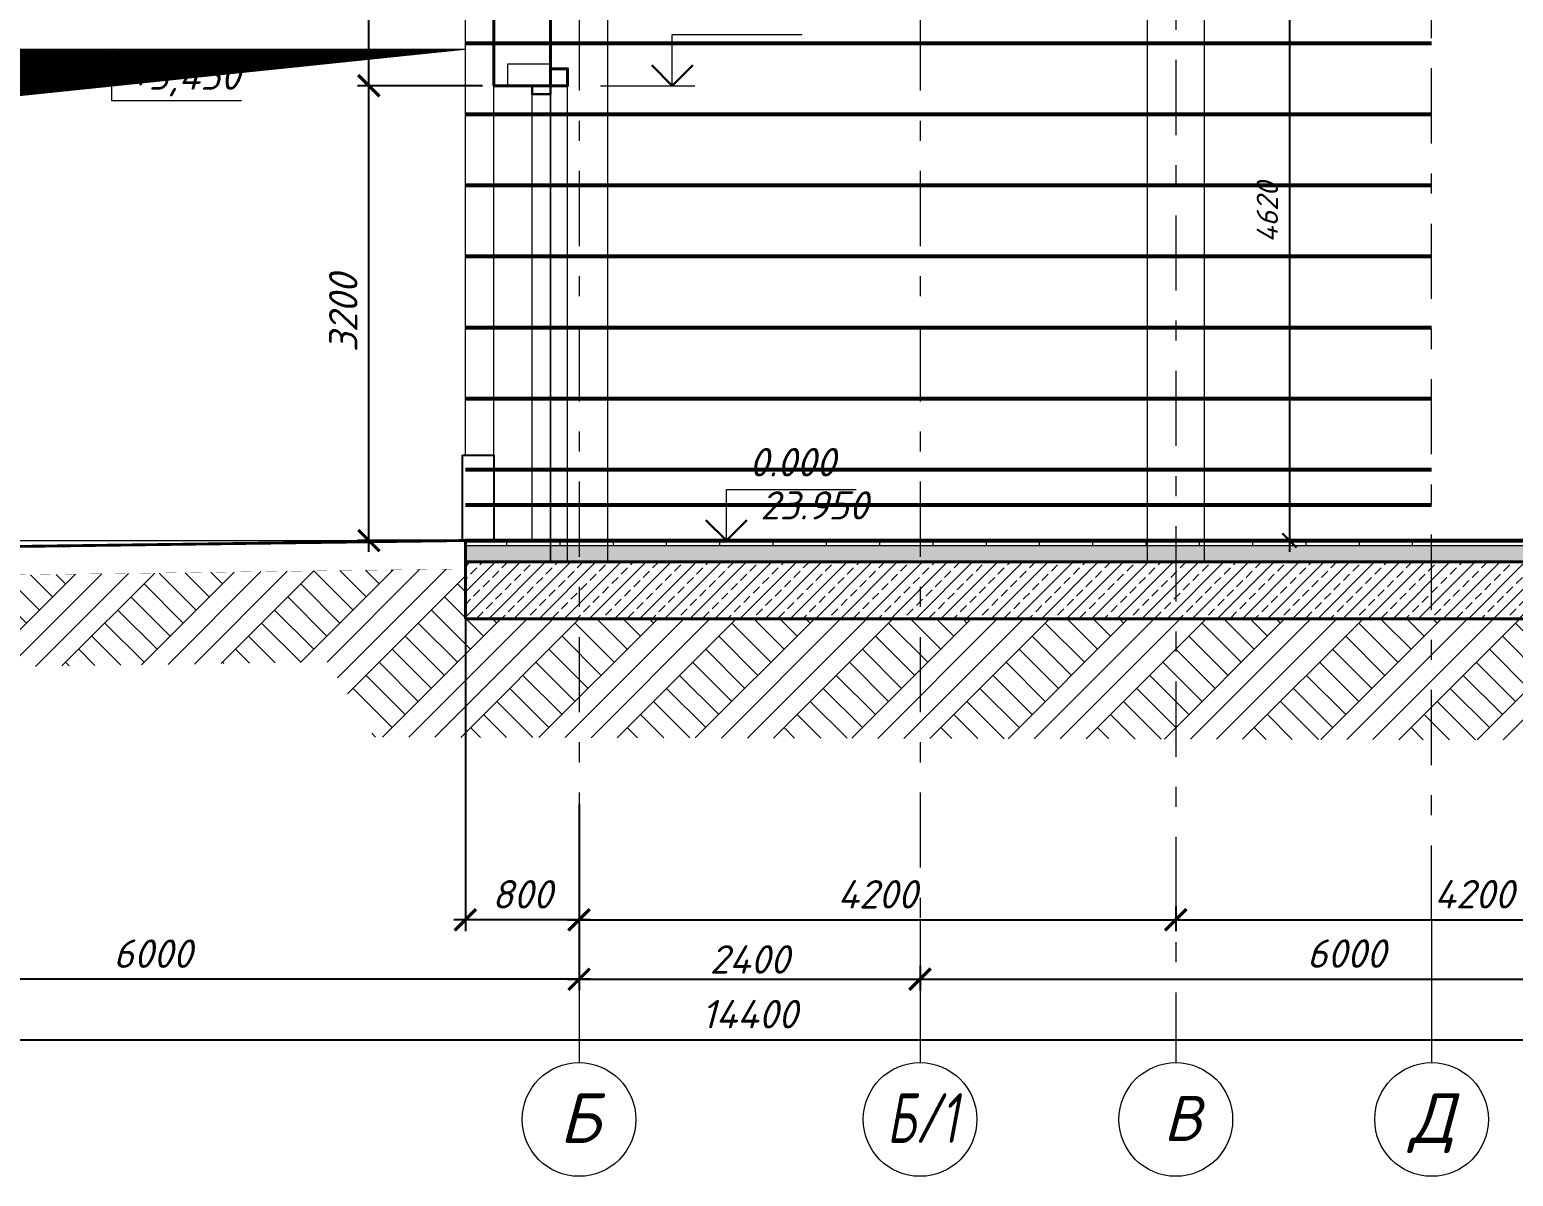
# Model space of a CAD drawing. Header units: millimetres. Extents: x -6419137 to 687965, y -598396 to 179722.
# Drawn here: x 342018 to 352459, y 81646 to 89715 of the extents above; entities that cross this region are included whole.
import ezdxf
from ezdxf.enums import TextEntityAlignment as Align

# ---------------------------------------------------------------- set-up
doc = ezdxf.new("R2010")
doc.units = ezdxf.units.MM
doc.header["$MEASUREMENT"] = 0
doc.linetypes.add('Штрихштриховая', pattern=[10936.11073493958, 5291.666507720947, -2116.666555404663, 1411.111116409302, -2116.666555404669])
for name, color, linetype, lineweight in [('k_ Металл', 5, 'Continuous', 40), ('Арматура', 72, 'Continuous', 50), ('Двери ArchiCAD_Ном._пера__96', 7, 'Continuous', 5), ('оси_Ном._пера__96', 7, 'Continuous', 5), ('оси_Ном._пера__97', 7, 'Continuous', 20), ('перекрытие_Ном._пера__96', 7, 'Continuous', 13), ('перекрытие_Ном._пера__99', 7, 'Continuous', 40), ('подп стены Инжзащита_Ном._пера__99', 7, 'Continuous', 40), ('стены наруж_Ном._пера__1', 7, 'Continuous', 25), ('стены наруж_Ном._пера__96', 7, 'Continuous', 13), ('стены наруж_Ном._пера__99', 7, 'Continuous', 40), ('чертеж_Ном._пера__91', 250, 'Continuous', 5), ('чертеж_Ном._пера__96', 7, 'Continuous', 13), ('чертеж_Ном._пера__98', 7, 'Continuous', 35), ('Штриховка', 7, 'Continuous', 5), ('штриховка_Ном._пера__96', 7, 'Continuous', 13)]:
    doc.layers.add(name, color=color, linetype=linetype, lineweight=lineweight)
doc.layers.add('Конструкции', color=7, linetype='Continuous', lineweight=5, true_color=0x0000e6)
for name, color, linetype in [('оси', 7, 'Continuous'), ('перекрытие', 7, 'Continuous'), ('размеры', 7, 'Continuous'), ('чертеж', 7, 'Continuous')]:
    doc.layers.add(name, color=color, linetype=linetype)
doc.styles.get("Standard").update_dxf_attribs({"font": 'isocpeui.ttf'})
doc.styles.add('СГЕНЕРИР_СТИЛЬ_1', font='gost_2_304-81_type.ttf')
doc.dimstyles.get("Standard").update_dxf_attribs({"dimtxt": 150, "dimasz": 100, "dimexe": 100, "dimexo": 100, "dimgap": 80, "dimtad": 1, "dimtoh": 1, "dimdec": 0, "dimzin": 0, "dimdsep": 46, "dimtxsty": 'Standard', "dimblk": 'ARCHTICK', "dimblk2": 'ARCHTICK', "dimcen": 0.09, "dimdle": 100, "dimadec": 0, "dimazin": 0, "dimtfac": 1, "dimtdec": 0, "dimtofl": 0, "dimtmove": 0, "dimatfit": 3, "dimfxl": 1, "dimtolj": 1, "dimtzin": 0, "dimarcsym": 0})
doc.dimstyles.new('STEP', dxfattribs={"dimtxt": 200, "dimasz": 150, "dimexe": 80, "dimexo": 80, "dimgap": 80, "dimtad": 1, "dimdec": 0, "dimzin": 0, "dimdsep": 46, "dimtxsty": 'Standard', "dimblk": 'ARCHTICK', "dimcen": 150, "dimdle": 80, "dimadec": 0, "dimazin": 0, "dimtfac": 1, "dimtdec": 0, "dimtofl": 0, "dimtmove": 1, "dimatfit": 3, "dimfxl": 1, "dimtolj": 1, "dimtzin": 0, "dimarcsym": 0})

# ---------------------------------------------------------------- blocks, each defined once
blk = doc.blocks.new('Элемент разреза_68_3', base_point=(50891.67368244602, -141.992596889315))
at = {"layer": 'штриховка_Ном._пера__96', "linetype": 'Continuous'}
h = blk.add_hatch(dxfattribs=at)
h.set_pattern_fill('ANSI33', color=256, scale=500, style=0)
h.set_pattern_definition([(45, (123176.6755724366, -384.3492877845674), (-88.38834764831843, 88.38834764831844), []), (45, (123265.0639199366, -384.3492877845674), (-88.38834764831843, 88.38834764831844), [62.5, -31.25])])
h.paths.add_polyline_path([(123347.3341900622, -133.6400121985461), (122947.3341900622, -133.6400121985461), (122947.3341900622, -433.9925968893151), (123347.3341900622, -433.9925968893151)])
h.paths.add_polyline_path([(113547.3341900622, -833.992596889315), (123347.3341900622, -833.992596889315), (123347.3341900622, -433.9925968893151), (113547.3341900622, -433.9925968893151)])
h = blk.add_hatch(dxfattribs=at)
h.set_pattern_fill('ANSI31', color=256, scale=3000, angle=45, style=0)
h.set_pattern_definition([(90, (0, 0), (-375, 5.684341886080801e-14), [])])
h.paths.add_polyline_path([(120347.3341900622, -317.9420177065586), (120347.3341900622, -283.6400121985469), (113547.3341900622, -283.6400121985469), (113547.3341900622, -317.9420177065585)])
h.paths.add_polyline_path([(122947.3341900622, -283.640012198547), (122947.3341900622, -383.6400121985459), (122967.3341900622, -383.6400121985459), (122967.3341900622, -283.6400121985469)])
h = blk.add_hatch(dxfattribs=at)
h.set_pattern_fill('AR-CONC', color=256, scale=8, style=0)
h.set_pattern_definition([(49.99999999999999, (0, 8), (57.38081460806028, -5.020170798607609), [6, -66]), (355, (0, 8), (-11.10010668904, 60.17537069600095), [4.8, -52.8]), (100.45144446, (4.78173448, 7.58165248), (46.28070773816896, 55.15519927749035), [5.099215359999998, -56.09136895999998]), (46.18420000000002, (0, 24), (85.37930645372579, -13.24154246344612), [8.999999999999996, -98.99999999999997]), (96.63563549, (7.1149396, 22.89653544), (74.77295565393827, 77.92948806196404), [7.64882736, -84.13710079999998]), (351.1841639899999, (0, 24), (74.77295560438185, 77.92948802159921), [7.2, -79.20000008]), (21, (8, 20), (47.75256416947693, -32.20951125322711), [6, -66]), (326.0000000000001, (8, 20), (19.46522655372654, 58.01200360374824), [4.8, -52.8]), (71.45144474, (11.97938032, 17.31587408), (67.21779013839769, 25.80249222450831), [5.099215200000001, -56.09136896]), (37.50000000000001, (0, 8), (0.9727884253832535, 26.63150830650492), [0, -52.16, 0, -53.6, 0, -53]), (7.499999999999999, (0, 8), (21.04556299537189, 31.55293695058882), [0, -30.56, 0, -50.96, 0, -20.2]), (327.5, (-17.84, 8), (42.70579489379272, -1.80438973875038), [0, -20, 0, -62.4, 0, -82.8]), (317.5, (-25.84, 8), (46.6548935473909, 8.008398586585418), [0, -26, 0, -41.44, 0, -58.8])])
h.paths.add_polyline_path([(122947.3341900622, -433.9925968891904), (122947.3341900622, -321.808378772339), (113547.3341900622, -321.8083787724636), (113547.3341900622, -433.9925968893151)])
at = {"layer": 'перекрытие_Ном._пера__99', "linetype": 'Continuous'}
for p, q in [((113547.3341900622, -283.6400121985461), (122947.3341900622, -283.6400121985797)), ((113547.3341900622, -433.9925968893151), (113547.3341900622, -283.6400121985461)), ((123347.3341900622, -433.9925968893151), (123347.3341900622, -283.6400121985461)), ((113547.3341900622, -833.992596889315), (113547.3341900622, -433.9925968893151)), ((123347.3341900622, -833.992596889315), (123347.3341900622, -433.9925968893151)), ((113547.3341900622, -833.992596889315), (123347.3341900622, -833.992596889315))]:
    blk.add_line(p, q, dxfattribs=at)
blk.add_lwpolyline([(113547.3341900622, -433.9925968893151), (122947.3341900622, -433.9925968893151), (122947.3341900622, -133.6400121985461), (123347.3341900622, -133.6400121985461), (123347.3341900622, -433.9925968893151)], dxfattribs=at)
at = {"layer": 'штриховка_Ном._пера__96', "linetype": 'Continuous'}
blk.add_line((113547.3341900622, -317.9420177065585), (122947.3341900622, -317.9420177064326), dxfattribs=at)
blk = doc.blocks.new('Стандартный маркер сетки[17]_3', base_point=(114347.3341900622, 2539.576544606467))
at = {"layer": 'оси_Ном._пера__96', "linetype": 'Штрихштриховая', "ltscale": 0.1}
blk.add_line((114347.3341900622, 8601.835801445917), (114347.3341900622, -2141.992596889315), dxfattribs=at)
at = {"layer": 'оси_Ном._пера__96', "linetype": 'Штрихштриховая'}
blk.add_line((114347.3341900622, -2141.992596889315), (114347.3341900622, -3141.992596889315), dxfattribs=at)
blk.add_point((114347.3341900622, -2141.992596889315), dxfattribs=at)
blk.add_point((114347.3341900622, -2141.992596889315), dxfattribs=at)
at = {"layer": 'оси_Ном._пера__97', "linetype": 'Continuous'}
blk.add_circle((114347.3341900622, -3541.992596889315), 400, dxfattribs=at)
at = {"layer": 'оси_Ном._пера__96', "style": 'СГЕНЕРИР_СТИЛЬ_1'}
blk.add_attdef('AC_MarkerText_1', text='', height=350.0000000000001, rotation=360, dxfattribs=at).set_placement((114208.1826062859, -3811.689451784968), align=Align.BOTTOM_LEFT)
blk = doc.blocks.new('Отметка высоты (ГОСТ)[26]_3', base_point=(115340.7636138566, -141.992596889315))
at = {"layer": 'чертеж_Ном._пера__91', "linetype": 'Continuous'}
for p, q in [((115340.7636138566, -141.992596889315), (115340.7636138566, 308.0074031106851)), ((115340.7636138566, 308.0074031106851), (116482.6605078209, 308.0074031106851)), ((114709.4424141908, -141.992596889315), (115540.7636138566, -141.992596889315))]:
    blk.add_line(p, q, dxfattribs=at)
at = {"layer": 'чертеж_Ном._пера__98', "linetype": 'Continuous', "lineweight": 30}
for q in [(115160.7636138566, 38.007403110685), (115520.7636138566, 38.007403110685)]:
    blk.add_line((115340.7636138566, -141.992596889315), q, dxfattribs=at)
blk = doc.blocks.new('_ArchTick')
at = {"color": 0, "linetype": 'ByBlock', "const_width": 0.15}
blk.add_lwpolyline([(-0.5, -0.5), (0.5, 0.5)], dxfattribs=at)
blk = doc.blocks.new('*D637')
at = {"layer": 'Defpoints', "color": 0, "transparency": 16777216}
for p in [(345883.5927518766, 83928.2572827259), (348283.5927518766, 83113.11346380999), (348283.5927518766, 83032.4152892129)]:
    blk.add_point(p, dxfattribs=at)
at = {"layer": 'размеры', "color": 0, "lineweight": -2, "transparency": 16777216}
for p, q in [((345883.5927518766, 83848.2572827259), (345883.5927518766, 82952.4152892129)), ((345803.5927518766, 83032.4152892129), (348363.5927518766, 83032.4152892129)), ((348283.5927518766, 83033.11346380999), (348283.5927518766, 82952.4152892129))]:
    blk.add_line(p, q, dxfattribs=at)
at = {"layer": 'размеры', "color": 0, "lineweight": -2, "transparency": 16777216, "xscale": 150, "yscale": 150, "zscale": 150, "rotation": 180}
blk.add_blockref('_ArchTick', (345883.5927518766, 83032.4152892129), dxfattribs=at)
at = {"layer": 'размеры', "color": 0, "lineweight": -2, "transparency": 16777216, "xscale": 150, "yscale": 150, "zscale": 150}
blk.add_blockref('_ArchTick', (348283.5927518766, 83032.4152892129), dxfattribs=at)
at = {"layer": 'размеры', "color": 0, "transparency": 16777216, "insert": (347083.5927518766, 83172.02926254114), "char_height": 200, "attachment_point": 5}
blk.add_mtext('\\A1;2400', dxfattribs=at)
blk = doc.blocks.new('*D638')
at = {"layer": 'Defpoints', "color": 0, "transparency": 16777216}
for p in [(354283.5927518766, 83572.33441333611), (348283.5927518766, 83207.4238517823), (354283.5927518766, 83033.09183942746)]:
    blk.add_point(p, dxfattribs=at)
at = {"layer": 'размеры', "color": 0, "lineweight": -2, "transparency": 16777216}
for p, q in [((354283.5927518766, 83492.33441333611), (354283.5927518766, 82953.09183942746)), ((348283.5927518766, 83127.4238517823), (348283.5927518766, 82953.09183942746)), ((348203.5927518766, 83033.09183942746), (354363.5927518766, 83033.09183942746))]:
    blk.add_line(p, q, dxfattribs=at)
at = {"layer": 'размеры', "color": 0, "lineweight": -2, "transparency": 16777216, "xscale": 150, "yscale": 150, "zscale": 150, "rotation": 180}
blk.add_blockref('_ArchTick', (348283.5927518766, 83033.09183942746), dxfattribs=at)
at = {"layer": 'размеры', "color": 0, "lineweight": -2, "transparency": 16777216, "xscale": 150, "yscale": 150, "zscale": 150}
blk.add_blockref('_ArchTick', (354283.5927518766, 83033.09183942746), dxfattribs=at)
at = {"layer": 'размеры', "color": 0, "transparency": 16777216, "insert": (351283.5927518766, 83213.09183942746), "char_height": 200, "attachment_point": 5}
blk.add_mtext('\\A1;6000', dxfattribs=at)
blk = doc.blocks.new('*D639')
at = {"layer": 'Defpoints', "color": 0, "transparency": 16777216}
for p in [(339883.5927518766, 82832.4152892129), (354283.5927518766, 82722.27725996914), (354283.5927518766, 82606.99746525356)]:
    blk.add_point(p, dxfattribs=at)
at = {"layer": 'размеры', "color": 0, "lineweight": -2, "transparency": 16777216}
for p, q in [((339883.5927518766, 82752.4152892129), (339883.5927518766, 82526.99746525356)), ((339803.5927518766, 82606.99746525356), (354363.5927518766, 82606.99746525356)), ((354283.5927518766, 82642.27725996914), (354283.5927518766, 82526.99746525356))]:
    blk.add_line(p, q, dxfattribs=at)
at = {"layer": 'размеры', "color": 0, "lineweight": -2, "transparency": 16777216, "xscale": 150, "yscale": 150, "zscale": 150, "rotation": 180}
blk.add_blockref('_ArchTick', (339883.5927518766, 82606.99746525356), dxfattribs=at)
at = {"layer": 'размеры', "color": 0, "lineweight": -2, "transparency": 16777216, "xscale": 150, "yscale": 150, "zscale": 150}
blk.add_blockref('_ArchTick', (354283.5927518766, 82606.99746525356), dxfattribs=at)
at = {"layer": 'размеры', "color": 0, "transparency": 16777216, "insert": (347083.5927518766, 82786.99746525356), "char_height": 200, "attachment_point": 5}
blk.add_mtext('\\A1;14400', dxfattribs=at)
blk = doc.blocks.new('*D641')
at = {"layer": 'Defpoints', "color": 0, "transparency": 16777216}
for p in [(345083.5927518766, 85719.4300277648), (345883.5927518766, 84116.4964842307), (345083.5927518766, 83450.2786248745)]:
    blk.add_point(p, dxfattribs=at)
at = {"layer": 'размеры', "color": 0, "lineweight": -2, "transparency": 16777216}
for p, q in [((345083.5927518766, 85639.4300277648), (345083.5927518766, 83370.2786248745)), ((345883.5927518766, 84036.4964842307), (345883.5927518766, 83370.2786248745)), ((345963.5927518766, 83450.2786248745), (345003.5927518766, 83450.2786248745))]:
    blk.add_line(p, q, dxfattribs=at)
at = {"layer": 'размеры', "color": 0, "lineweight": -2, "transparency": 16777216, "xscale": 150, "yscale": 150, "zscale": 150, "rotation": 180}
blk.add_blockref('_ArchTick', (345083.5927518766, 83450.2786248745), dxfattribs=at)
at = {"layer": 'размеры', "color": 0, "lineweight": -2, "transparency": 16777216, "xscale": 150, "yscale": 150, "zscale": 150}
blk.add_blockref('_ArchTick', (345883.5927518766, 83450.2786248745), dxfattribs=at)
at = {"layer": 'размеры', "color": 0, "transparency": 16777216, "insert": (345483.5927518766, 83630.2786248745), "char_height": 200, "attachment_point": 5}
blk.add_mtext('\\A1;800', dxfattribs=at)
blk = doc.blocks.new('*D655')
at = {"layer": 'Defpoints', "color": 0, "transparency": 16777216}
for p in [(344404.5480737865, 89319.9979658686), (345283.5927518766, 89319.9979658686), (345099.7770626427, 86119.9979658686)]:
    blk.add_point(p, dxfattribs=at)
at = {"layer": 'размеры', "color": 0, "lineweight": -2, "transparency": 16777216}
for p, q in [((344404.5480737865, 86039.9979658686), (344404.5480737865, 89399.9979658686)), ((345203.5927518766, 89319.9979658686), (344324.5480737865, 89319.9979658686)), ((345019.7770626427, 86119.9979658686), (344324.5480737865, 86119.9979658686))]:
    blk.add_line(p, q, dxfattribs=at)
at = {"layer": 'размеры', "color": 0, "lineweight": -2, "transparency": 16777216, "xscale": 150, "yscale": 150, "zscale": 150}
for p, rotation in [((344404.5480737865, 89319.9979658686), 90), ((344404.5480737865, 86119.9979658686), 270)]:
    blk.add_blockref('_ArchTick', p, dxfattribs=dict(at, rotation=rotation))
at = {"layer": 'размеры', "color": 0, "transparency": 16777216, "insert": (344224.5480737865, 87719.99796586866), "char_height": 200, "attachment_point": 5, "rotation": 90}
blk.add_mtext('\\A1;3200', dxfattribs=at)
blk = doc.blocks.new('*D642')
at = {"layer": 'Defpoints', "color": 0, "transparency": 16777216}
for p in [(344404.5480737868, 91069.9979658686), (345806.5075142939, 91069.9979658686), (345099.7770626427, 89319.9979658686)]:
    blk.add_point(p, dxfattribs=at)
at = {"layer": 'размеры', "color": 0, "lineweight": -2, "transparency": 16777216}
for p, q in [((345726.5075142939, 91069.9979658686), (344324.5480737868, 91069.9979658686)), ((344404.5480737868, 89239.9979658686), (344404.5480737868, 91149.9979658686)), ((345019.7770626427, 89319.9979658686), (344324.5480737868, 89319.9979658686))]:
    blk.add_line(p, q, dxfattribs=at)
at = {"layer": 'размеры', "color": 0, "lineweight": -2, "transparency": 16777216, "xscale": 150, "yscale": 150, "zscale": 150}
for p, rotation in [((344404.5480737868, 91069.9979658686), 90), ((344404.5480737868, 89319.9979658686), 270)]:
    blk.add_blockref('_ArchTick', p, dxfattribs=dict(at, rotation=rotation))
at = {"layer": 'размеры', "color": 0, "transparency": 16777216, "insert": (344223.2601949989, 90194.99796586866), "char_height": 200, "attachment_point": 5, "rotation": 90}
blk.add_mtext('\\A1;1750', dxfattribs=at)
blk = doc.blocks.new('*D644')
at = {"layer": 'Defpoints', "color": 0, "transparency": 16777216}
for p in [(345883.5927518766, 84346.12061838749), (350083.5927518766, 83530.97679947158), (350083.5927518766, 83450.2786248745)]:
    blk.add_point(p, dxfattribs=at)
at = {"layer": 'размеры', "color": 0, "lineweight": -2, "transparency": 16777216}
for p, q in [((345883.5927518766, 84266.12061838749), (345883.5927518766, 83370.2786248745)), ((345803.5927518766, 83450.2786248745), (350163.5927518766, 83450.2786248745)), ((350083.5927518766, 83450.97679947158), (350083.5927518766, 83370.2786248745))]:
    blk.add_line(p, q, dxfattribs=at)
at = {"layer": 'размеры', "color": 0, "lineweight": -2, "transparency": 16777216, "xscale": 150, "yscale": 150, "zscale": 150, "rotation": 180}
blk.add_blockref('_ArchTick', (345883.5927518766, 83450.2786248745), dxfattribs=at)
at = {"layer": 'размеры', "color": 0, "lineweight": -2, "transparency": 16777216, "xscale": 150, "yscale": 150, "zscale": 150}
blk.add_blockref('_ArchTick', (350083.5927518766, 83450.2786248745), dxfattribs=at)
at = {"layer": 'размеры', "color": 0, "transparency": 16777216, "insert": (347983.5927518766, 83630.2786248745), "char_height": 200, "attachment_point": 5}
blk.add_mtext('\\A1;4200', dxfattribs=at)
blk = doc.blocks.new('*D645')
at = {"layer": 'Defpoints', "color": 0, "transparency": 16777216}
for p in [(354283.5927518766, 83990.1977489977), (350083.5927518766, 83625.28718744389), (354283.5927518766, 83450.95517508905)]:
    blk.add_point(p, dxfattribs=at)
at = {"layer": 'размеры', "color": 0, "lineweight": -2, "transparency": 16777216}
for p, q in [((354283.5927518766, 83910.1977489977), (354283.5927518766, 83370.95517508905)), ((350083.5927518766, 83545.28718744389), (350083.5927518766, 83370.95517508905)), ((350003.5927518766, 83450.95517508905), (354363.5927518766, 83450.95517508905))]:
    blk.add_line(p, q, dxfattribs=at)
at = {"layer": 'размеры', "color": 0, "lineweight": -2, "transparency": 16777216, "xscale": 150, "yscale": 150, "zscale": 150, "rotation": 180}
blk.add_blockref('_ArchTick', (350083.5927518766, 83450.95517508905), dxfattribs=at)
at = {"layer": 'размеры', "color": 0, "lineweight": -2, "transparency": 16777216, "xscale": 150, "yscale": 150, "zscale": 150}
blk.add_blockref('_ArchTick', (354283.5927518766, 83450.95517508905), dxfattribs=at)
at = {"layer": 'размеры', "color": 0, "transparency": 16777216, "insert": (352183.5927518766, 83630.95517508905), "char_height": 200, "attachment_point": 5}
blk.add_mtext('\\A1;4200', dxfattribs=at)
blk = doc.blocks.new('*D646')
at = {"layer": 'Defpoints', "color": 0, "transparency": 16777216}
for p in [(339883.5927518766, 83289.17442165197), (345883.5927518766, 83289.17442165197), (339883.5927518766, 83032.4152892129)]:
    blk.add_point(p, dxfattribs=at)
at = {"layer": 'размеры', "color": 0, "lineweight": -2, "transparency": 16777216}
for p, q in [((339883.5927518766, 83209.17442165197), (339883.5927518766, 82952.4152892129)), ((345883.5927518766, 83209.17442165197), (345883.5927518766, 82952.4152892129)), ((345963.5927518766, 83032.4152892129), (339803.5927518766, 83032.4152892129))]:
    blk.add_line(p, q, dxfattribs=at)
at = {"layer": 'размеры', "color": 0, "lineweight": -2, "transparency": 16777216, "xscale": 150, "yscale": 150, "zscale": 150, "rotation": 180}
blk.add_blockref('_ArchTick', (339883.5927518766, 83032.4152892129), dxfattribs=at)
at = {"layer": 'размеры', "color": 0, "lineweight": -2, "transparency": 16777216, "xscale": 150, "yscale": 150, "zscale": 150}
blk.add_blockref('_ArchTick', (345883.5927518766, 83032.4152892129), dxfattribs=at)
at = {"layer": 'размеры', "color": 0, "transparency": 16777216, "insert": (342883.5927518766, 83212.4152892129), "char_height": 200, "attachment_point": 5}
blk.add_mtext('\\A1;6000', dxfattribs=at)
blk = doc.blocks.new('*D650')
at = {"layer": 'Defpoints', "color": 0, "transparency": 16777216}
for p in [(350522.6867865286, 90739.99796586858), (350457.4210333348, 86119.99796586855), (350882.6247143868, 86119.99796586855)]:
    blk.add_point(p, dxfattribs=at)
at = {"layer": 'размеры', "color": 0, "lineweight": -2, "transparency": 16777216}
for p, q in [((350622.6867865286, 90739.99796586858), (350962.6247143868, 90739.99796586858)), ((350882.6247143868, 90819.99796586858), (350882.6247143868, 86039.99796586855)), ((350557.4210333348, 86119.99796586855), (350962.6247143868, 86119.99796586855))]:
    blk.add_line(p, q, dxfattribs=at)
at = {"layer": 'размеры', "color": 0, "lineweight": -2, "transparency": 16777216, "xscale": 100, "yscale": 100, "zscale": 100}
for p, rotation in [((350882.6247143868, 90739.99796586858), 90), ((350882.6247143868, 86119.99796586855), 270)]:
    blk.add_blockref('_ArchTick', p, dxfattribs=dict(at, rotation=rotation))
at = {"layer": 'размеры', "color": 0, "transparency": 16777216, "insert": (350727.6247143868, 88429.99796586862), "char_height": 150, "attachment_point": 5, "rotation": 90}
blk.add_mtext('\\A1;4620', dxfattribs=at)
blk = doc.blocks.new('Стандартный маркер сетки[19]_3', base_point=(122747.3341900622, 1172.530764060959))
at = {"layer": 'оси_Ном._пера__96', "linetype": 'Штрихштриховая', "ltscale": 0.1}
blk.add_line((122747.3341900622, -2141.992596889315), (122747.3341900622, 11720.83507661518), dxfattribs=at)
at = {"layer": 'оси_Ном._пера__96', "linetype": 'Штрихштриховая'}
blk.add_line((122747.3341900622, -2141.992596889315), (122747.3341900622, -3141.992596889315), dxfattribs=at)
blk.add_point((122747.3341900622, -2141.992596889315), dxfattribs=at)
blk.add_point((122747.3341900622, -2141.992596889315), dxfattribs=at)
at = {"layer": 'оси_Ном._пера__97', "linetype": 'Continuous'}
blk.add_circle((122747.3341900622, -3541.992596889315), 400, dxfattribs=at)
at = {"layer": 'оси_Ном._пера__96', "style": 'СГЕНЕРИР_СТИЛЬ_1'}
blk.add_attdef('AC_MarkerText_1', text='', height=350.0000000000001, rotation=360, dxfattribs=at).set_placement((122591.2127741143, -3811.689451784968), align=Align.BOTTOM_LEFT)

msp = doc.modelspace()

# ---------------------------------------------------------------- hatches: boundary and pattern name
at = {"layer": 'Штриховка', "true_color": 0xe3e3e8}
h = msp.add_hatch(dxfattribs=at)
h.set_pattern_fill('ANSI31', color=254, scale=10)
h.set_pattern_definition([(45, (340739.1202724266, 89192.01886425969), (-0.8838834764831843, 0.8838834764831844), [])])
h.paths.add_polyline_path([(342202.3207338813, 89277.35055055928), (340343.5927518766, 89277.35055055928), (340343.5927518766, 87658.22127348509), (340569.6934499351, 89107.36028857609)], flags=17)
h.paths.add_polyline_path([(345083.5927518766, 89577.35055055928), (340083.5927518766, 89577.35055055928), (340083.5927518766, 86719.99796586858), (340103.5927518766, 86719.99796586858), (340103.5927518766, 86119.9979658686), (340343.5927518766, 87658.22127348509), (340343.5927518766, 89277.35055055928), (342202.3207338813, 89277.35055055928)])
at = {"layer": 'штриховка_Ном._пера__96', "linetype": 'Continuous'}
h = msp.add_hatch(dxfattribs=at)
h.set_pattern_fill('ГРУНТ_0003', color=256, style=0, pattern_type=2)
h.set_pattern_definition([(45, (282427.9322442604, 86089.9979658686), (-275.7716345475098, 275.7716345475098), []), (45, (282336.008366078, 86181.92184405109), (-551.5432690950197, 551.5432690950197), []), (45, (282244.0844878955, 86273.8457222336), (-551.5432690950197, 551.5432690950197), []), (135, (282152.1606097129, 86365.76960041611), (91.92387818250326, 91.9238781825033), [389.9999856948852, -389.9999856948852])])
h.paths.add_polyline_path([(333157.5570968061, 85760.31365341412), (333154.900321614, 85103.08714493176), (344115.0076143115, 85264.68345683544), (344441.7627482162, 84736.18541078885), (355306.2029402707, 84709.16835909727), (354957.7932160639, 85997.95733598823), (354883.5927518766, 85997.95733598823), (354883.5927518766, 85561.64538117785), (345083.5927518765, 85561.64538117785), (345084.4639157563, 85919.99189085093)])

# ---------------------------------------------------------------- linework, layer by layer
at = {"layer": 'k_ Металл'}
msp.add_lwpolyline([(345683.4281776209, 89439.9979658686), (345683.4281776209, 89319.9979658686), (345803.4281776209, 89319.9979658686), (345803.4281776209, 89439.9979658686), (345683.4281776209, 89439.9979658686)], dxfattribs=at)
at = {"layer": 'k_ Металл', "lineweight": 5}
msp.add_lwpolyline([(345803.4281776209, 89319.9979658686), (345683.5000024537, 89319.9979658686), (345683.5000024537, 85969.64538117785), (345803.4281776209, 85969.64538117785)], close=True, dxfattribs=at)
at = {"layer": 'Арматура', "lineweight": 53}
for points in [[(345083.5927518776, 89619.99796586862), (351883.5927518765, 89619.99796586894)], [(345083.5927518776, 89119.99796586862), (351883.5927518765, 89119.99796586894)], [(345083.5927518777, 88619.99796586862), (351883.5927518766, 88619.99796586894)], [(345083.5927518777, 88119.99796586862), (351883.5927518766, 88119.99796586894)], [(345083.5927518777, 87619.99796586862), (351883.5927518766, 87619.99796586894)], [(345083.5927518777, 87119.99796586862), (351883.5927518766, 87119.99796586894)], [(345083.5927518777, 86619.99796586862), (351883.5927518766, 86619.99796586894)], [(345083.5927518777, 86369.99796586862), (351883.5927518766, 86369.99796586894)]]:
    msp.add_lwpolyline(points, dxfattribs=at)
at = {"layer": 'Арматура', "color": 20, "lineweight": 53}
msp.add_lwpolyline([(345083.5927518777, 86119.99796586862), (354483.5927518766, 86119.99796586907)], dxfattribs=at)
at = {"layer": 'Двери ArchiCAD_Ном._пера__96'}
msp.add_lwpolyline([(345553.3262166426, 89319.9979658686), (345683.4281776209, 89319.9979658686), (345684.0423169004, 86119.9979658686), (345553.9403559222, 86119.9979658686)], close=True, dxfattribs=at)
at = {"layer": 'Конструкции', "color": 0}
msp.add_lwpolyline([(345683.5927518766, 90839.99796586866), (354483.5927518766, 90839.99796586866), (354483.5927518766, 85969.64538117785), (354083.5927518766, 85969.64538117785), (354083.5927518766, 90469.99796586866), (350283.5927518766, 90469.99796586866), (350283.5927518767, 85969.64538117785), (349883.5927518767, 85969.64538117785), (349883.5927518766, 90469.99796586866), (346083.5927518766, 90469.99796586866), (346083.5927518767, 85969.64538117785), (345683.5927518767, 85969.64538117785), (345683.5927518767, 90839.99796586866)], dxfattribs=at)
at = {"layer": 'Конструкции', "color": 0, "lineweight": 20}
msp.add_lwpolyline([(345383.4281776209, 89473.78169734968), (345683.4281776209, 89473.78169734968), (345683.4281776209, 89323.78169734968), (345383.4281776209, 89323.78169734968)], close=True, dxfattribs=at)
at = {"layer": 'оси_Ном._пера__96', "color": 172, "linetype": 'Штрихштриховая', "ltscale": 0.1}
msp.add_line((350083.5927518766, 96063.45627097569), (350083.5927518766, 82445.62347003086), dxfattribs=at)
at = {"layer": 'оси_Ном._пера__97', "linetype": 'Continuous'}
msp.add_circle((350083.5927518766, 82045.62347003086), 400, dxfattribs=at)
msp.add_circle((350083.5927518766, 82045.62347003086), 400, dxfattribs=at)
at = {"layer": 'размеры', "lineweight": 30}
msp.add_lwpolyline([(345553.4907908984, 89282.42837038053), (345553.4907908984, 89319.9979658686), (345683.5927518766, 89319.9979658686), (345683.5927518766, 89282.42837038053), (345683.5927518766, 89282.42837038053), (345683.5927518766, 89259.78337815426), (345553.4907908984, 89259.78337815426), (345553.4907908984, 89319.9979658686), (345617.9276321079, 89319.9979658686)], dxfattribs=at)
at = {"layer": 'стены наруж_Ном._пера__1'}
msp.add_lwpolyline([(345063.5927518766, 86719.9979658686), (345283.5927518766, 86719.9979658686), (345283.5927518766, 86119.9979658686), (345063.5927518766, 86119.9979658686)], close=True, dxfattribs=at)
at = {"layer": 'стены наруж_Ном._пера__96'}
for points in [[(353534.2623794653, 97591.18773148068), (353669.3008072847, 97555.07008533983), (353708.1236631753, 97699.95895551445), (351713.5839346665, 98208.88274813237), (338984.769895986, 94786.79498656512), (339023.5927518766, 94641.90611639047), (339083.5927518766, 94658.01774941264), (339083.5927518766, 94233.20141714787), (338984.9420719174, 94206.72903022174), (339023.5927518766, 94061.83713742429), (339083.5927518766, 94077.94877044643), (339084.2003025471, 86720.17700136373), (339064.2003025471, 86720.17700136373), (339064.1549036122, 86120.17695882854), (340103.5927518766, 86120.17695882854), (340103.6446696033, 86719.99796586858), (340083.6446696033, 86719.99796586858), (340083.5927518766, 89577.35055055925), (345083.5927518766, 89577.35055055925), (345083.5927518766, 89577.35055055925)], [(345083.5927518766, 86719.9979658686), (345083.5927518766, 94024.21416649774), (345083.5927518766, 94024.21416649774)], [(340064.5433775366, 86120.10126454859), (345063.5927518766, 86119.9979658686)]]:
    msp.add_lwpolyline(points, dxfattribs=at)
msp.add_lwpolyline([(345283.5927518766, 89319.9979658686), (345683.5927518766, 89319.9979658686), (345683.5927518766, 86119.9979658686), (345283.5927518766, 86119.9979658686)], close=True, dxfattribs=at)
at = {"layer": 'стены наруж_Ном._пера__99', "linetype": 'Continuous'}
for p, q in [((351593.5927518766, 86119.9979658686), (351573.5927518766, 86119.9979658686)), ((351643.5927518766, 86119.9979658686), (351593.5927518766, 86119.9979658686)), ((351793.5927518766, 86119.9979658686), (351643.5927518766, 86119.9979658686)), ((351823.5927518766, 86119.9979658686), (351793.5927518766, 86119.9979658686)), ((352023.5927518766, 86119.9979658686), (351973.5927518766, 86119.9979658686)), ((352048.5927518766, 86119.9979658686), (352023.5927518766, 86119.9979658686))]:
    msp.add_line(p, q, dxfattribs=at)
msp.add_lwpolyline([(345283.5927518766, 89319.9979658686), (345283.5927518766, 90839.99796586866), (345683.5927518766, 90839.99796586866), (345683.5927518766, 89319.9979658686)], close=True, dxfattribs=at)
at = {"layer": 'чертеж', "color": 44, "const_width": 20}
msp.add_lwpolyline([(345083.5927518766, 86119.9979658686), (333154.900321614, 85961.52471243012)], dxfattribs=at)
at = {"layer": 'чертеж', "lineweight": 5, "const_width": 1}
msp.add_lwpolyline([(345086.2495270688, 85920.01561278319), (333157.5570968061, 85761.54235934473)], dxfattribs=at)

# ---------------------------------------------------------------- block references
at = {"layer": 'оси', "color": 251, "linetype": 'Continuous', "lineweight": 13}
ref = msp.add_blockref('Стандартный маркер сетки[19]_3', (351883.5927518766, 86760.18641423738), dxfattribs=at)
ref.add_attrib('AC_MarkerText_1', 'Д', dxfattribs={"layer": 'оси_Ном._пера__96', "color": 7, "linetype": 'Continuous', "lineweight": 13, "height": 350.0000000000001, "rotation": 360}).set_placement((351727.4713359287, 81775.96619839144), align=Align.BOTTOM_LEFT)
ref = msp.add_blockref('Стандартный маркер сетки[17]_3', (345883.5927518766, 88127.23219478289), dxfattribs=at)
ref.add_attrib('AC_MarkerText_1', 'Б', dxfattribs={"layer": 'оси_Ном._пера__96', "color": 7, "linetype": 'Continuous', "lineweight": 13, "height": 350.0000000000001, "rotation": 360}).set_placement((345744.4411681003, 81775.96619839144), align=Align.BOTTOM_LEFT)
ref = msp.add_blockref('Стандартный маркер сетки[17]_3', (348283.5927518766, 88127.23219478289), dxfattribs=at)
ref.add_attrib('AC_MarkerText_1', '  Б/1', dxfattribs={"layer": 'оси_Ном._пера__96', "color": 7, "linetype": 'Continuous', "lineweight": 13, "height": 350.0000000000001, "rotation": 360, "width": 0.7}).set_placement((348144.4411681003, 81775.96619839144), align=Align.BOTTOM_CENTER)
at = {"layer": 'перекрытие'}
msp.add_blockref('Элемент разреза_68_3', (282427.9322442604, 86261.64538117785), dxfattribs=at)
at = {"layer": 'чертеж_Ном._пера__96', "linetype": 'Continuous', "xscale": 0.8, "yscale": 0.8, "zscale": 0.8}
for p in [(346539.5351108604, 89319.9979658686), (346920.6541391686, 86119.9979658686)]:
    msp.add_blockref('Отметка высоты (ГОСТ)[26]_3', p, dxfattribs=at)
at = {"layer": 'чертеж_Ном._пера__96', "linetype": 'Continuous', "xscale": -0.8, "yscale": 0.8, "zscale": 0.8, "rotation": 180}
msp.add_blockref('Отметка высоты (ГОСТ)[26]_3', (342594.3113817621, 89577.35055055925), dxfattribs=at)

# ---------------------------------------------------------------- texts
at = {"layer": 'оси', "color": 251, "linetype": 'Continuous', "lineweight": 13, "insert": (349996.1971106188, 81894.60355092392), "char_height": 316.8, "attachment_point": 7}
msp.add_mtext('В', dxfattribs=at)
at = {"layer": 'перекрытие_Ном._пера__96', "color": 5, "insert": (347159.5754786972, 86267.96727591981), "char_height": 198, "attachment_point": 7}
msp.add_mtext('23.950', dxfattribs=at)
at = {"layer": 'подп стены Инжзащита_Ном._пера__99', "insert": (343497.6221948321, 89245.45401211853), "char_height": 200, "attachment_point": 9}
msp.add_mtext('+3,450', dxfattribs=at)
at = {"layer": 'чертеж_Ном._пера__96', "insert": (347688.3236605793, 86570.99777306138), "char_height": 200, "attachment_point": 9}
msp.add_mtext('0.000', dxfattribs=at)

# ---------------------------------------------------------------- dimensions: what is measured, and where the dimension line sits
at = {"layer": 'размеры'}
for base, p1, p2, picture, middle in [((344404.5480737868, 91069.9979658686), (345099.7770626427, 89319.9979658686), (345806.5075142939, 91069.9979658686), '*D642', (344223.2601949989, 90194.99796586866)), ((344404.5480737865, 89319.9979658686), (345099.7770626427, 86119.9979658686), (345283.5927518766, 89319.9979658686), '*D655', (344224.5480737865, 87719.99796586866))]:
    dim = msp.add_linear_dim(base=base, p1=p1, p2=p2, angle=90, dimstyle='STEP', dxfattribs=at)
    dim.commit()
    dim.dimension.update_dxf_attribs({"geometry": picture, "text_midpoint": middle})
dim = msp.add_linear_dim(base=(350882.6247143868, 86119.99796586855), p1=(350522.6867865286, 90739.99796586858), p2=(350457.4210333348, 86119.99796586855), angle=90, dimstyle='Standard', override={"dimexe": 80, "dimdle": 80}, dxfattribs=at)
dim.commit()
dim.dimension.update_dxf_attribs({"geometry": '*D650', "text_midpoint": (350727.6247143868, 88429.99796586862)})
for base, p1, p2, picture, middle in [((345083.5927518766, 83450.2786248745), (345883.5927518766, 84116.4964842307), (345083.5927518766, 85719.4300277648), '*D641', (345483.5927518766, 83630.2786248745)), ((339883.5927518766, 83032.4152892129), (345883.5927518766, 83289.17442165197), (339883.5927518766, 83289.17442165197), '*D646', (342883.5927518766, 83212.4152892129))]:
    dim = msp.add_linear_dim(base=base, p1=p1, p2=p2, dimstyle='STEP', dxfattribs=at)
    dim.commit()
    dim.dimension.update_dxf_attribs({"geometry": picture, "text_midpoint": middle})
for base, p1, p2, picture, middle in [((350083.5927518766, 83450.2786248745), (345883.5927518766, 84346.12061838749), (350083.5927518766, 83530.97679947158), '*D644', (347983.5927518766, 83450.2786248745)), ((354283.5927518766, 83450.95517508905), (350083.5927518766, 83625.28718744389), (354283.5927518766, 83990.1977489977), '*D645', (352183.5927518766, 83450.95517508905)), ((348283.5927518766, 83032.4152892129), (345883.5927518766, 83928.2572827259), (348283.5927518766, 83113.11346380999), '*D637', (347083.5927518766, 82992.02926254114)), ((354283.5927518766, 83033.09183942746), (348283.5927518766, 83207.4238517823), (354283.5927518766, 83572.33441333611), '*D638', (351283.5927518766, 83033.09183942746)), ((354283.5927518766, 82606.99746525356), (339883.5927518766, 82832.4152892129), (354283.5927518766, 82722.27725996914), '*D639', (347083.5927518766, 82606.99746525356))]:
    dim = msp.add_linear_dim(base=base, p1=p1, p2=p2, dimstyle='STEP', dxfattribs=at)
    dim.commit()
    dim.dimension.update_dxf_attribs({"geometry": picture, "text_midpoint": middle, "dimtype": 160})

doc.saveas('drawing.dxf')
